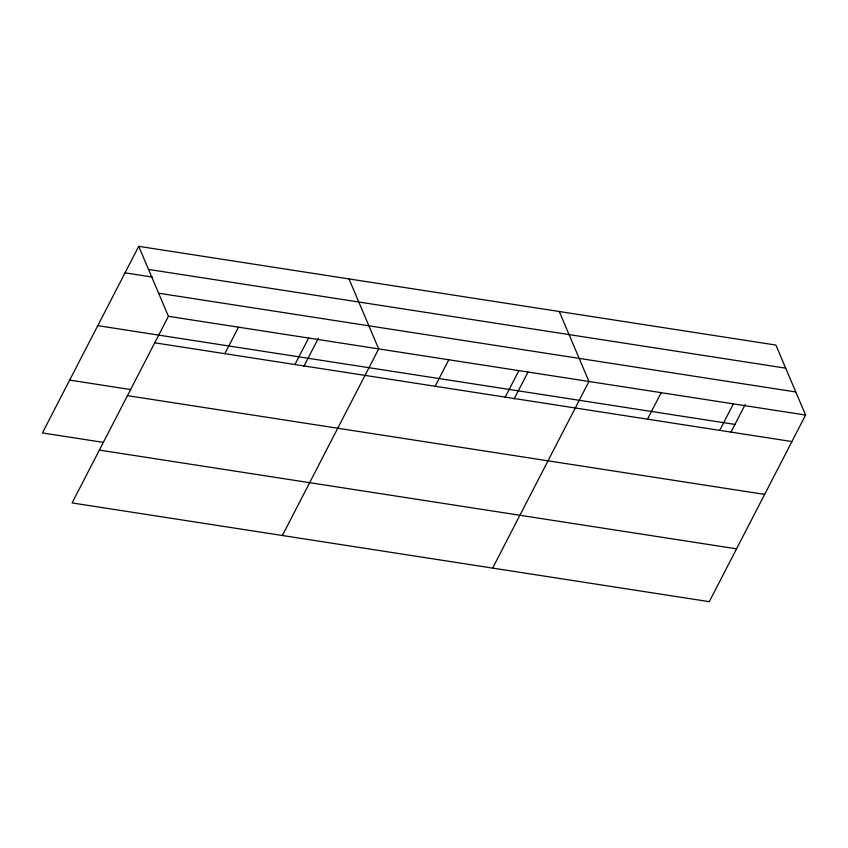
<?xml version="1.0" encoding="UTF-8"?>
<svg xmlns="http://www.w3.org/2000/svg" width="848" height="848" viewBox="0 0 848 848"><rect width="100%" height="100%" fill="white"/><g stroke="black" fill="none" stroke-linecap="round" stroke-linejoin="round"><path stroke-width="1.27" d="M138.722 246.333L168.413 316.315L72.101 502.928L709.278 601.667L805.6 415.054L775.899 345.072L138.722 246.333L42.4 432.946L103.403 442.391M224.826 353.669L238.511 327.169M294.924 364.534L308.598 338.034M303.86 366.357L318.339 338.288M282.373 535.512L378.685 348.899L348.984 278.918M435.098 386.264L448.783 359.764M505.185 397.118L518.87 370.618M514.121 398.942L528.007 372.049M492.635 568.096L588.957 381.483L559.256 311.502M647.49 419.177L661.175 392.677M719.708 430.371L733.382 403.871M730.764 432.522L745.254 404.454M148.517 269.42L785.704 368.17M125.038 272.833L152.301 277.052M158.618 293.217L795.795 391.967M168.413 316.315L805.6 415.054M97.774 325.664L734.951 424.413M154.739 342.815L791.926 441.554M69.674 380.105L130.677 389.561M127.465 395.645L764.652 494.395M99.375 450.087L736.552 548.836"/></g></svg>
